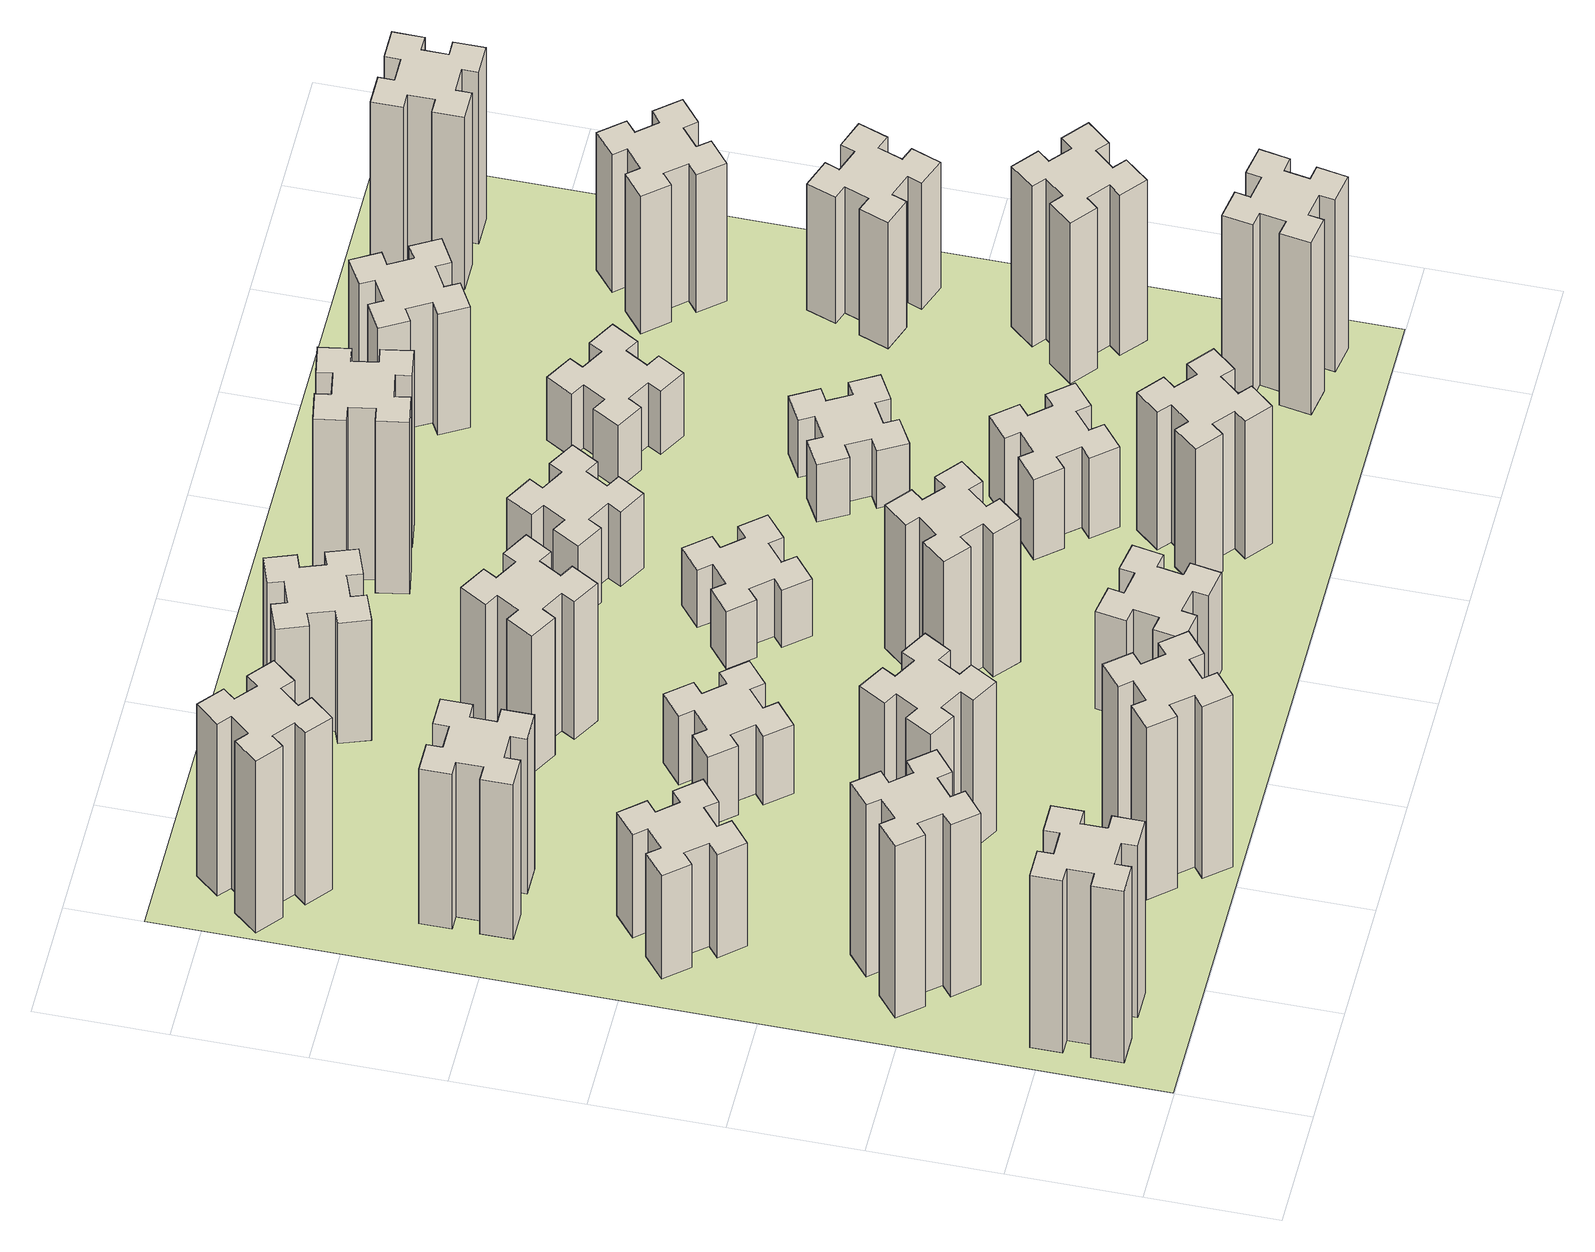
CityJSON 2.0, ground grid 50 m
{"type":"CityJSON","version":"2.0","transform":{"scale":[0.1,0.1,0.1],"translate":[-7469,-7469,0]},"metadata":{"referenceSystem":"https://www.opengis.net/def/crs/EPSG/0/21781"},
"CityObjects":{
"building1":{"type":"Building","attributes":{"class":"1000","function":"1000","usage":"1000","yearOfConstruction":2016,"roofType":"1000","measuredHeight":90,"storeysAboveGround":30,"storeysBelowGround":0},"geometry":[{"type":"Solid","lod":"1","boundaries":[[[[0,1,2,3,4,5,6,7,8,9,10,11,12,13,14,15,16,17,18,19]],[[17,16,20,21]],[[16,15,22,20]],[[15,14,23,22]],[[14,13,24,23]],[[13,12,25,24]],[[12,11,26,25]],[[11,10,27,26]],[[10,9,28,27]],[[9,8,29,28]],[[8,7,30,29]],[[7,6,31,30]],[[6,5,32,31]],[[5,4,33,32]],[[4,3,34,33]],[[3,2,35,34]],[[2,1,36,35]],[[1,0,37,36]],[[0,19,38,37]],[[19,18,39,38]],[[18,17,21,39]],[[24,25,26,27,28,29,30,31,32,33,34,35,36,37,38,39,21,20,22,23]]]]}]},
"building2":{"type":"Building","attributes":{"class":"1000","function":"1000","usage":"1000","yearOfConstruction":2016,"roofType":"1000","measuredHeight":90,"storeysAboveGround":30,"storeysBelowGround":0},"geometry":[{"type":"Solid","lod":"1","boundaries":[[[[40,41,42,43,44,45,46,47,48,49,50,51,52,53,54,55,56,57,58,59]],[[57,56,60,61]],[[56,55,62,60]],[[55,54,63,62]],[[54,53,64,63]],[[53,52,65,64]],[[52,51,66,65]],[[51,50,67,66]],[[50,49,68,67]],[[49,48,69,68]],[[48,47,70,69]],[[47,46,71,70]],[[46,45,72,71]],[[45,44,73,72]],[[44,43,74,73]],[[43,42,75,74]],[[42,41,76,75]],[[41,40,77,76]],[[40,59,78,77]],[[59,58,79,78]],[[58,57,61,79]],[[64,65,66,67,68,69,70,71,72,73,74,75,76,77,78,79,61,60,62,63]]]]}]},
"building3":{"type":"Building","attributes":{"class":"1000","function":"1000","usage":"1000","yearOfConstruction":2016,"roofType":"1000","measuredHeight":54,"storeysAboveGround":30,"storeysBelowGround":0},"geometry":[{"type":"Solid","lod":"1","boundaries":[[[[80,81,82,83,84,85,86,87,88,89,90,91,92,93,94,95,96,97,98,99]],[[97,96,100,101]],[[96,95,102,100]],[[95,94,103,102]],[[94,93,104,103]],[[93,92,105,104]],[[92,91,106,105]],[[91,90,107,106]],[[90,89,108,107]],[[89,88,109,108]],[[88,87,110,109]],[[87,86,111,110]],[[86,85,112,111]],[[85,84,113,112]],[[84,83,114,113]],[[83,82,115,114]],[[82,81,116,115]],[[81,80,117,116]],[[80,99,118,117]],[[99,98,119,118]],[[98,97,101,119]],[[104,105,106,107,108,109,110,111,112,113,114,115,116,117,118,119,101,100,102,103]]]]}]},
"building4":{"type":"Building","attributes":{"class":"1000","function":"1000","usage":"1000","yearOfConstruction":2016,"roofType":"1000","measuredHeight":81,"storeysAboveGround":30,"storeysBelowGround":0},"geometry":[{"type":"Solid","lod":"1","boundaries":[[[[120,121,122,123,124,125,126,127,128,129,130,131,132,133,134,135,136,137,138,139]],[[137,136,140,141]],[[136,135,142,140]],[[135,134,143,142]],[[134,133,144,143]],[[133,132,145,144]],[[132,131,146,145]],[[131,130,147,146]],[[130,129,148,147]],[[129,128,149,148]],[[128,127,150,149]],[[127,126,151,150]],[[126,125,152,151]],[[125,124,153,152]],[[124,123,154,153]],[[123,122,155,154]],[[122,121,156,155]],[[121,120,157,156]],[[120,139,158,157]],[[139,138,159,158]],[[138,137,141,159]],[[144,145,146,147,148,149,150,151,152,153,154,155,156,157,158,159,141,140,142,143]]]]}]},
"building5":{"type":"Building","attributes":{"class":"1000","function":"1000","usage":"1000","yearOfConstruction":2016,"roofType":"1000","measuredHeight":90,"storeysAboveGround":30,"storeysBelowGround":0},"geometry":[{"type":"Solid","lod":"1","boundaries":[[[[160,161,162,163,164,165,166,167,168,169,170,171,172,173,174,175,176,177,178,179]],[[177,176,180,181]],[[176,175,182,180]],[[175,174,183,182]],[[174,173,184,183]],[[173,172,185,184]],[[172,171,186,185]],[[171,170,187,186]],[[170,169,188,187]],[[169,168,189,188]],[[168,167,190,189]],[[167,166,191,190]],[[166,165,192,191]],[[165,164,193,192]],[[164,163,194,193]],[[163,162,195,194]],[[162,161,196,195]],[[161,160,197,196]],[[160,179,198,197]],[[179,178,199,198]],[[178,177,181,199]],[[184,185,186,187,188,189,190,191,192,193,194,195,196,197,198,199,181,180,182,183]]]]}]},
"building6":{"type":"Building","attributes":{"class":"1000","function":"1000","usage":"1000","yearOfConstruction":2016,"roofType":"1000","measuredHeight":90,"storeysAboveGround":30,"storeysBelowGround":0},"geometry":[{"type":"Solid","lod":"1","boundaries":[[[[200,201,202,203,204,205,206,207,208,209,210,211,212,213,214,215,216,217,218,219]],[[217,216,220,221]],[[216,215,222,220]],[[215,214,223,222]],[[214,213,224,223]],[[213,212,225,224]],[[212,211,226,225]],[[211,210,227,226]],[[210,209,228,227]],[[209,208,229,228]],[[208,207,230,229]],[[207,206,231,230]],[[206,205,232,231]],[[205,204,233,232]],[[204,203,234,233]],[[203,202,235,234]],[[202,201,236,235]],[[201,200,237,236]],[[200,219,238,237]],[[219,218,239,238]],[[218,217,221,239]],[[224,225,226,227,228,229,230,231,232,233,234,235,236,237,238,239,221,220,222,223]]]]}]},
"building7":{"type":"Building","attributes":{"class":"1000","function":"1000","usage":"1000","yearOfConstruction":2016,"roofType":"1000","measuredHeight":78,"storeysAboveGround":30,"storeysBelowGround":0},"geometry":[{"type":"Solid","lod":"1","boundaries":[[[[240,241,242,243,244,245,246,247,248,249,250,251,252,253,254,255,256,257,258,259]],[[257,256,260,261]],[[256,255,262,260]],[[255,254,263,262]],[[254,253,264,263]],[[253,252,265,264]],[[252,251,266,265]],[[251,250,267,266]],[[250,249,268,267]],[[249,248,269,268]],[[248,247,270,269]],[[247,246,271,270]],[[246,245,272,271]],[[245,244,273,272]],[[244,243,274,273]],[[243,242,275,274]],[[242,241,276,275]],[[241,240,277,276]],[[240,259,278,277]],[[259,258,279,278]],[[258,257,261,279]],[[264,265,266,267,268,269,270,271,272,273,274,275,276,277,278,279,261,260,262,263]]]]}]},
"building8":{"type":"Building","attributes":{"class":"1000","function":"1000","usage":"1000","yearOfConstruction":2016,"roofType":"1000","measuredHeight":36,"storeysAboveGround":30,"storeysBelowGround":0},"geometry":[{"type":"Solid","lod":"1","boundaries":[[[[280,281,282,283,284,285,286,287,288,289,290,291,292,293,294,295,296,297,298,299]],[[297,296,300,301]],[[296,295,302,300]],[[295,294,303,302]],[[294,293,304,303]],[[293,292,305,304]],[[292,291,306,305]],[[291,290,307,306]],[[290,289,308,307]],[[289,288,309,308]],[[288,287,310,309]],[[287,286,311,310]],[[286,285,312,311]],[[285,284,313,312]],[[284,283,314,313]],[[283,282,315,314]],[[282,281,316,315]],[[281,280,317,316]],[[280,299,318,317]],[[299,298,319,318]],[[298,297,301,319]],[[304,305,306,307,308,309,310,311,312,313,314,315,316,317,318,319,301,300,302,303]]]]}]},
"building9":{"type":"Building","attributes":{"class":"1000","function":"1000","usage":"1000","yearOfConstruction":2016,"roofType":"1000","measuredHeight":72,"storeysAboveGround":30,"storeysBelowGround":0},"geometry":[{"type":"Solid","lod":"1","boundaries":[[[[320,321,322,323,324,325,326,327,328,329,330,331,332,333,334,335,336,337,338,339]],[[337,336,340,341]],[[336,335,342,340]],[[335,334,343,342]],[[334,333,344,343]],[[333,332,345,344]],[[332,331,346,345]],[[331,330,347,346]],[[330,329,348,347]],[[329,328,349,348]],[[328,327,350,349]],[[327,326,351,350]],[[326,325,352,351]],[[325,324,353,352]],[[324,323,354,353]],[[323,322,355,354]],[[322,321,356,355]],[[321,320,357,356]],[[320,339,358,357]],[[339,338,359,358]],[[338,337,341,359]],[[344,345,346,347,348,349,350,351,352,353,354,355,356,357,358,359,341,340,342,343]]]]}]},
"building10":{"type":"Building","attributes":{"class":"1000","function":"1000","usage":"1000","yearOfConstruction":2016,"roofType":"1000","measuredHeight":51,"storeysAboveGround":30,"storeysBelowGround":0},"geometry":[{"type":"Solid","lod":"1","boundaries":[[[[360,361,362,363,364,365,366,367,368,369,370,371,372,373,374,375,376,377,378,379]],[[377,376,380,381]],[[376,375,382,380]],[[375,374,383,382]],[[374,373,384,383]],[[373,372,385,384]],[[372,371,386,385]],[[371,370,387,386]],[[370,369,388,387]],[[369,368,389,388]],[[368,367,390,389]],[[367,366,391,390]],[[366,365,392,391]],[[365,364,393,392]],[[364,363,394,393]],[[363,362,395,394]],[[362,361,396,395]],[[361,360,397,396]],[[360,379,398,397]],[[379,378,399,398]],[[378,377,381,399]],[[384,385,386,387,388,389,390,391,392,393,394,395,396,397,398,399,381,380,382,383]]]]}]},
"building11":{"type":"Building","attributes":{"class":"1000","function":"1000","usage":"1000","yearOfConstruction":2016,"roofType":"1000","measuredHeight":63,"storeysAboveGround":30,"storeysBelowGround":0},"geometry":[{"type":"Solid","lod":"1","boundaries":[[[[400,401,402,403,404,405,406,407,408,409,410,411,412,413,414,415,416,417,418,419]],[[417,416,420,421]],[[416,415,422,420]],[[415,414,423,422]],[[414,413,424,423]],[[413,412,425,424]],[[412,411,426,425]],[[411,410,427,426]],[[410,409,428,427]],[[409,408,429,428]],[[408,407,430,429]],[[407,406,431,430]],[[406,405,432,431]],[[405,404,433,432]],[[404,403,434,433]],[[403,402,435,434]],[[402,401,436,435]],[[401,400,437,436]],[[400,419,438,437]],[[419,418,439,438]],[[418,417,421,439]],[[424,425,426,427,428,429,430,431,432,433,434,435,436,437,438,439,421,420,422,423]]]]}]},
"building12":{"type":"Building","attributes":{"class":"1000","function":"1000","usage":"1000","yearOfConstruction":2016,"roofType":"1000","measuredHeight":75,"storeysAboveGround":30,"storeysBelowGround":0},"geometry":[{"type":"Solid","lod":"1","boundaries":[[[[440,441,442,443,444,445,446,447,448,449,450,451,452,453,454,455,456,457,458,459]],[[457,456,460,461]],[[456,455,462,460]],[[455,454,463,462]],[[454,453,464,463]],[[453,452,465,464]],[[452,451,466,465]],[[451,450,467,466]],[[450,449,468,467]],[[449,448,469,468]],[[448,447,470,469]],[[447,446,471,470]],[[446,445,472,471]],[[445,444,473,472]],[[444,443,474,473]],[[443,442,475,474]],[[442,441,476,475]],[[441,440,477,476]],[[440,459,478,477]],[[459,458,479,478]],[[458,457,461,479]],[[464,465,466,467,468,469,470,471,472,473,474,475,476,477,478,479,461,460,462,463]]]]}]},
"building13":{"type":"Building","attributes":{"class":"1000","function":"1000","usage":"1000","yearOfConstruction":2016,"roofType":"1000","measuredHeight":30,"storeysAboveGround":30,"storeysBelowGround":0},"geometry":[{"type":"Solid","lod":"1","boundaries":[[[[480,481,482,483,484,485,486,487,488,489,490,491,492,493,494,495,496,497,498,499]],[[497,496,500,501]],[[496,495,502,500]],[[495,494,503,502]],[[494,493,504,503]],[[493,492,505,504]],[[492,491,506,505]],[[491,490,507,506]],[[490,489,508,507]],[[489,488,509,508]],[[488,487,510,509]],[[487,486,511,510]],[[486,485,512,511]],[[485,484,513,512]],[[484,483,514,513]],[[483,482,515,514]],[[482,481,516,515]],[[481,480,517,516]],[[480,499,518,517]],[[499,498,519,518]],[[498,497,501,519]],[[504,505,506,507,508,509,510,511,512,513,514,515,516,517,518,519,501,500,502,503]]]]}]},
"building14":{"type":"Building","attributes":{"class":"1000","function":"1000","usage":"1000","yearOfConstruction":2016,"roofType":"1000","measuredHeight":39,"storeysAboveGround":30,"storeysBelowGround":0},"geometry":[{"type":"Solid","lod":"1","boundaries":[[[[520,521,522,523,524,525,526,527,528,529,530,531,532,533,534,535,536,537,538,539]],[[537,536,540,541]],[[536,535,542,540]],[[535,534,543,542]],[[534,533,544,543]],[[533,532,545,544]],[[532,531,546,545]],[[531,530,547,546]],[[530,529,548,547]],[[529,528,549,548]],[[528,527,550,549]],[[527,526,551,550]],[[526,525,552,551]],[[525,524,553,552]],[[524,523,554,553]],[[523,522,555,554]],[[522,521,556,555]],[[521,520,557,556]],[[520,539,558,557]],[[539,538,559,558]],[[538,537,541,559]],[[544,545,546,547,548,549,550,551,552,553,554,555,556,557,558,559,541,540,542,543]]]]}]},
"building15":{"type":"Building","attributes":{"class":"1000","function":"1000","usage":"1000","yearOfConstruction":2016,"roofType":"1000","measuredHeight":72,"storeysAboveGround":30,"storeysBelowGround":0},"geometry":[{"type":"Solid","lod":"1","boundaries":[[[[560,561,562,563,564,565,566,567,568,569,570,571,572,573,574,575,576,577,578,579]],[[577,576,580,581]],[[576,575,582,580]],[[575,574,583,582]],[[574,573,584,583]],[[573,572,585,584]],[[572,571,586,585]],[[571,570,587,586]],[[570,569,588,587]],[[569,568,589,588]],[[568,567,590,589]],[[567,566,591,590]],[[566,565,592,591]],[[565,564,593,592]],[[564,563,594,593]],[[563,562,595,594]],[[562,561,596,595]],[[561,560,597,596]],[[560,579,598,597]],[[579,578,599,598]],[[578,577,581,599]],[[584,585,586,587,588,589,590,591,592,593,594,595,596,597,598,599,581,580,582,583]]]]}]},
"building16":{"type":"Building","attributes":{"class":"1000","function":"1000","usage":"1000","yearOfConstruction":2016,"roofType":"1000","measuredHeight":90,"storeysAboveGround":30,"storeysBelowGround":0},"geometry":[{"type":"Solid","lod":"1","boundaries":[[[[600,601,602,603,604,605,606,607,608,609,610,611,612,613,614,615,616,617,618,619]],[[617,616,620,621]],[[616,615,622,620]],[[615,614,623,622]],[[614,613,624,623]],[[613,612,625,624]],[[612,611,626,625]],[[611,610,627,626]],[[610,609,628,627]],[[609,608,629,628]],[[608,607,630,629]],[[607,606,631,630]],[[606,605,632,631]],[[605,604,633,632]],[[604,603,634,633]],[[603,602,635,634]],[[602,601,636,635]],[[601,600,637,636]],[[600,619,638,637]],[[619,618,639,638]],[[618,617,621,639]],[[624,625,626,627,628,629,630,631,632,633,634,635,636,637,638,639,621,620,622,623]]]]}]},
"building17":{"type":"Building","attributes":{"class":"1000","function":"1000","usage":"1000","yearOfConstruction":2016,"roofType":"1000","measuredHeight":42,"storeysAboveGround":30,"storeysBelowGround":0},"geometry":[{"type":"Solid","lod":"1","boundaries":[[[[640,641,642,643,644,645,646,647,648,649,650,651,652,653,654,655,656,657,658,659]],[[657,656,660,661]],[[656,655,662,660]],[[655,654,663,662]],[[654,653,664,663]],[[653,652,665,664]],[[652,651,666,665]],[[651,650,667,666]],[[650,649,668,667]],[[649,648,669,668]],[[648,647,670,669]],[[647,646,671,670]],[[646,645,672,671]],[[645,644,673,672]],[[644,643,674,673]],[[643,642,675,674]],[[642,641,676,675]],[[641,640,677,676]],[[640,659,678,677]],[[659,658,679,678]],[[658,657,661,679]],[[664,665,666,667,668,669,670,671,672,673,674,675,676,677,678,679,661,660,662,663]]]]}]},
"building18":{"type":"Building","attributes":{"class":"1000","function":"1000","usage":"1000","yearOfConstruction":2016,"roofType":"1000","measuredHeight":30,"storeysAboveGround":30,"storeysBelowGround":0},"geometry":[{"type":"Solid","lod":"1","boundaries":[[[[680,681,682,683,684,685,686,687,688,689,690,691,692,693,694,695,696,697,698,699]],[[697,696,700,701]],[[696,695,702,700]],[[695,694,703,702]],[[694,693,704,703]],[[693,692,705,704]],[[692,691,706,705]],[[691,690,707,706]],[[690,689,708,707]],[[689,688,709,708]],[[688,687,710,709]],[[687,686,711,710]],[[686,685,712,711]],[[685,684,713,712]],[[684,683,714,713]],[[683,682,715,714]],[[682,681,716,715]],[[681,680,717,716]],[[680,699,718,717]],[[699,698,719,718]],[[698,697,701,719]],[[704,705,706,707,708,709,710,711,712,713,714,715,716,717,718,719,701,700,702,703]]]]}]},
"building19":{"type":"Building","attributes":{"class":"1000","function":"1000","usage":"1000","yearOfConstruction":2016,"roofType":"1000","measuredHeight":33,"storeysAboveGround":30,"storeysBelowGround":0},"geometry":[{"type":"Solid","lod":"1","boundaries":[[[[720,721,722,723,724,725,726,727,728,729,730,731,732,733,734,735,736,737,738,739]],[[737,736,740,741]],[[736,735,742,740]],[[735,734,743,742]],[[734,733,744,743]],[[733,732,745,744]],[[732,731,746,745]],[[731,730,747,746]],[[730,729,748,747]],[[729,728,749,748]],[[728,727,750,749]],[[727,726,751,750]],[[726,725,752,751]],[[725,724,753,752]],[[724,723,754,753]],[[723,722,755,754]],[[722,721,756,755]],[[721,720,757,756]],[[720,739,758,757]],[[739,738,759,758]],[[738,737,741,759]],[[744,745,746,747,748,749,750,751,752,753,754,755,756,757,758,759,741,740,742,743]]]]}]},
"building20":{"type":"Building","attributes":{"class":"1000","function":"1000","usage":"1000","yearOfConstruction":2016,"roofType":"1000","measuredHeight":90,"storeysAboveGround":30,"storeysBelowGround":0},"geometry":[{"type":"Solid","lod":"1","boundaries":[[[[760,761,762,763,764,765,766,767,768,769,770,771,772,773,774,775,776,777,778,779]],[[777,776,780,781]],[[776,775,782,780]],[[775,774,783,782]],[[774,773,784,783]],[[773,772,785,784]],[[772,771,786,785]],[[771,770,787,786]],[[770,769,788,787]],[[769,768,789,788]],[[768,767,790,789]],[[767,766,791,790]],[[766,765,792,791]],[[765,764,793,792]],[[764,763,794,793]],[[763,762,795,794]],[[762,761,796,795]],[[761,760,797,796]],[[760,779,798,797]],[[779,778,799,798]],[[778,777,781,799]],[[784,785,786,787,788,789,790,791,792,793,794,795,796,797,798,799,781,780,782,783]]]]}]},
"building21":{"type":"Building","attributes":{"class":"1000","function":"1000","usage":"1000","yearOfConstruction":2016,"roofType":"1000","measuredHeight":63,"storeysAboveGround":30,"storeysBelowGround":0},"geometry":[{"type":"Solid","lod":"1","boundaries":[[[[800,801,802,803,804,805,806,807,808,809,810,811,812,813,814,815,816,817,818,819]],[[817,816,820,821]],[[816,815,822,820]],[[815,814,823,822]],[[814,813,824,823]],[[813,812,825,824]],[[812,811,826,825]],[[811,810,827,826]],[[810,809,828,827]],[[809,808,829,828]],[[808,807,830,829]],[[807,806,831,830]],[[806,805,832,831]],[[805,804,833,832]],[[804,803,834,833]],[[803,802,835,834]],[[802,801,836,835]],[[801,800,837,836]],[[800,819,838,837]],[[819,818,839,838]],[[818,817,821,839]],[[824,825,826,827,828,829,830,831,832,833,834,835,836,837,838,839,821,820,822,823]]]]}]},
"building22":{"type":"Building","attributes":{"class":"1000","function":"1000","usage":"1000","yearOfConstruction":2016,"roofType":"1000","measuredHeight":84,"storeysAboveGround":30,"storeysBelowGround":0},"geometry":[{"type":"Solid","lod":"1","boundaries":[[[[840,841,842,843,844,845,846,847,848,849,850,851,852,853,854,855,856,857,858,859]],[[857,856,860,861]],[[856,855,862,860]],[[855,854,863,862]],[[854,853,864,863]],[[853,852,865,864]],[[852,851,866,865]],[[851,850,867,866]],[[850,849,868,867]],[[849,848,869,868]],[[848,847,870,869]],[[847,846,871,870]],[[846,845,872,871]],[[845,844,873,872]],[[844,843,874,873]],[[843,842,875,874]],[[842,841,876,875]],[[841,840,877,876]],[[840,859,878,877]],[[859,858,879,878]],[[858,857,861,879]],[[864,865,866,867,868,869,870,871,872,873,874,875,876,877,878,879,861,860,862,863]]]]}]},
"building23":{"type":"Building","attributes":{"class":"1000","function":"1000","usage":"1000","yearOfConstruction":2016,"roofType":"1000","measuredHeight":66,"storeysAboveGround":30,"storeysBelowGround":0},"geometry":[{"type":"Solid","lod":"1","boundaries":[[[[880,881,882,883,884,885,886,887,888,889,890,891,892,893,894,895,896,897,898,899]],[[897,896,900,901]],[[896,895,902,900]],[[895,894,903,902]],[[894,893,904,903]],[[893,892,905,904]],[[892,891,906,905]],[[891,890,907,906]],[[890,889,908,907]],[[889,888,909,908]],[[888,887,910,909]],[[887,886,911,910]],[[886,885,912,911]],[[885,884,913,912]],[[884,883,914,913]],[[883,882,915,914]],[[882,881,916,915]],[[881,880,917,916]],[[880,899,918,917]],[[899,898,919,918]],[[898,897,901,919]],[[904,905,906,907,908,909,910,911,912,913,914,915,916,917,918,919,901,900,902,903]]]]}]},
"building24":{"type":"Building","attributes":{"class":"1000","function":"1000","usage":"1000","yearOfConstruction":2016,"roofType":"1000","measuredHeight":72,"storeysAboveGround":30,"storeysBelowGround":0},"geometry":[{"type":"Solid","lod":"1","boundaries":[[[[920,921,922,923,924,925,926,927,928,929,930,931,932,933,934,935,936,937,938,939]],[[937,936,940,941]],[[936,935,942,940]],[[935,934,943,942]],[[934,933,944,943]],[[933,932,945,944]],[[932,931,946,945]],[[931,930,947,946]],[[930,929,948,947]],[[929,928,949,948]],[[928,927,950,949]],[[927,926,951,950]],[[926,925,952,951]],[[925,924,953,952]],[[924,923,954,953]],[[923,922,955,954]],[[922,921,956,955]],[[921,920,957,956]],[[920,939,958,957]],[[939,938,959,958]],[[938,937,941,959]],[[944,945,946,947,948,949,950,951,952,953,954,955,956,957,958,959,941,940,942,943]]]]}]},
"building25":{"type":"Building","attributes":{"class":"1000","function":"1000","usage":"1000","yearOfConstruction":2016,"roofType":"1000","measuredHeight":90,"storeysAboveGround":30,"storeysBelowGround":0},"geometry":[{"type":"Solid","lod":"1","boundaries":[[[[960,961,962,963,964,965,966,967,968,969,970,971,972,973,974,975,976,977,978,979]],[[977,976,980,981]],[[976,975,982,980]],[[975,974,983,982]],[[974,973,984,983]],[[973,972,985,984]],[[972,971,986,985]],[[971,970,987,986]],[[970,969,988,987]],[[969,968,989,988]],[[968,967,990,989]],[[967,966,991,990]],[[966,965,992,991]],[[965,964,993,992]],[[964,963,994,993]],[[963,962,995,994]],[[962,961,996,995]],[[961,960,997,996]],[[960,979,998,997]],[[979,978,999,998]],[[978,977,981,999]],[[984,985,986,987,988,989,990,991,992,993,994,995,996,997,998,999,981,980,982,983]]]]}]},
"landuse1":{"type":"LandUse","attributes":{"name":"plot1","function":"1010"},"geometry":[{"type":"MultiSurface","lod":"1","boundaries":[[[1000,1001,1002,1003]]]}]}
},
"vertices":[
[165,425,0],[165,325,0],[105,325,0],[105,205,0],[225,205,0],[225,265,0],[325,265,0],[325,205,0],[445,205,0],[445,325,0],[385,325,0],[385,425,0],[445,425,0],[445,545,0],[325,545,0],[325,485,0],[225,485,0],[225,545,0],[105,545,0],[105,425,0],[225,485,900],[225,545,900],[325,485,900],[325,545,900],[445,545,900],[445,425,900],[385,425,900],[385,325,900],[445,325,900],[445,205,900],[325,205,900],[325,265,900],[225,265,900],[225,205,900],[105,205,900],[105,325,900],[165,325,900],[165,425,900],[105,425,900],[105,545,900],
[492,1048,0],[427,1124,0],[473,1163,0],[396,1255,0],[304,1178,0],[343,1132,0],[266,1067,0],[228,1113,0],[136,1036,0],[213,944,0],[259,983,0],[323,906,0],[277,868,0],[354,776,0],[446,853,0],[408,899,0],[484,963,0],[523,917,0],[615,994,0],[538,1086,0],[484,963,900],[523,917,900],[408,899,900],[446,853,900],[354,776,900],[277,868,900],[323,906,900],[259,983,900],[213,944,900],[136,1036,900],[228,1113,900],[266,1067,900],[343,1132,900],[304,1178,900],[396,1255,900],[473,1163,900],[427,1124,900],[492,1048,900],[538,1086,900],[615,994,900],
[492,1888,0],[427,1964,0],[473,2003,0],[396,2095,0],[304,2018,0],[343,1972,0],[266,1907,0],[228,1953,0],[136,1876,0],[213,1784,0],[259,1823,0],[323,1746,0],[277,1708,0],[354,1616,0],[446,1693,0],[408,1739,0],[484,1803,0],[523,1757,0],[615,1834,0],[538,1926,0],[484,1803,540],[523,1757,540],[408,1739,540],[446,1693,540],[354,1616,540],[277,1708,540],[323,1746,540],[259,1823,540],[213,1784,540],[136,1876,540],[228,1953,540],[266,1907,540],[343,1972,540],[304,2018,540],[396,2095,540],[473,2003,540],[427,1964,540],[492,1888,540],[538,1926,540],[615,1834,540],
[485,2545,0],[485,2645,0],[545,2645,0],[545,2765,0],[425,2765,0],[425,2705,0],[325,2705,0],[325,2765,0],[205,2765,0],[205,2645,0],[265,2645,0],[265,2545,0],[205,2545,0],[205,2425,0],[325,2425,0],[325,2485,0],[425,2485,0],[425,2425,0],[545,2425,0],[545,2545,0],[425,2485,810],[425,2425,810],[325,2485,810],[325,2425,810],[205,2425,810],[205,2545,810],[265,2545,810],[265,2645,810],[205,2645,810],[205,2765,810],[325,2765,810],[325,2705,810],[425,2705,810],[425,2765,810],[545,2765,810],[545,2645,810],[485,2645,810],[485,2545,810],[545,2545,810],[545,2425,810],
[1232,308,0],[1167,384,0],[1213,423,0],[1136,515,0],[1044,438,0],[1083,392,0],[1006,327,0],[968,373,0],[876,296,0],[953,204,0],[999,243,0],[1063,166,0],[1017,128,0],[1094,36,0],[1186,113,0],[1148,159,0],[1224,223,0],[1263,177,0],[1355,254,0],[1278,346,0],[1224,223,900],[1263,177,900],[1148,159,900],[1186,113,900],[1094,36,900],[1017,128,900],[1063,166,900],[999,243,900],[953,204,900],[876,296,900],[968,373,900],[1006,327,900],[1083,392,900],[1044,438,900],[1136,515,900],[1213,423,900],[1167,384,900],[1232,308,900],[1278,346,900],[1355,254,900],
[384,3387,0],[308,3452,0],[346,3498,0],[254,3575,0],[177,3483,0],[223,3444,0],[159,3368,0],[113,3406,0],[36,3314,0],[128,3237,0],[166,3283,0],[243,3219,0],[204,3173,0],[296,3096,0],[373,3188,0],[327,3226,0],[392,3303,0],[438,3264,0],[515,3356,0],[423,3433,0],[392,3303,900],[438,3264,900],[327,3226,900],[373,3188,900],[296,3096,900],[204,3173,900],[243,3219,900],[166,3283,900],[128,3237,900],[36,3314,900],[113,3406,900],[159,3368,900],[223,3444,900],[177,3483,900],[254,3575,900],[346,3498,900],[308,3452,900],[384,3387,900],[423,3433,900],[515,3356,900],
[1086,1017,0],[1136,1104,0],[1188,1074,0],[1248,1178,0],[1144,1238,0],[1114,1186,0],[1027,1236,0],[1057,1288,0],[953,1348,0],[893,1244,0],[945,1214,0],[895,1127,0],[843,1157,0],[783,1053,0],[887,993,0],[917,1045,0],[1004,995,0],[974,943,0],[1078,883,0],[1138,987,0],[1004,995,780],[974,943,780],[917,1045,780],[887,993,780],[783,1053,780],[843,1157,780],[895,1127,780],[945,1214,780],[893,1244,780],[953,1348,780],[1057,1288,780],[1027,1236,780],[1114,1186,780],[1144,1238,780],[1248,1178,780],[1188,1074,780],[1136,1104,780],[1086,1017,780],[1138,987,780],[1078,883,780],
[1083,1972,0],[1006,1907,0],[968,1953,0],[876,1876,0],[953,1784,0],[999,1823,0],[1063,1746,0],[1017,1708,0],[1094,1616,0],[1186,1693,0],[1148,1739,0],[1224,1803,0],[1263,1757,0],[1355,1834,0],[1278,1926,0],[1232,1888,0],[1167,1964,0],[1213,2003,0],[1136,2095,0],[1044,2018,0],[1167,1964,360],[1213,2003,360],[1232,1888,360],[1278,1926,360],[1355,1834,360],[1263,1757,360],[1224,1803,360],[1148,1739,360],[1186,1693,360],[1094,1616,360],[1017,1708,360],[1063,1746,360],[999,1823,360],[953,1784,360],[876,1876,360],[968,1953,360],[1006,1907,360],[1083,1972,360],[1044,2018,360],[1136,2095,360],
[1314,2666,0],[1227,2716,0],[1257,2768,0],[1153,2828,0],[1093,2724,0],[1145,2694,0],[1095,2607,0],[1043,2637,0],[983,2533,0],[1087,2473,0],[1117,2525,0],[1204,2475,0],[1174,2423,0],[1278,2363,0],[1338,2467,0],[1286,2497,0],[1336,2584,0],[1388,2554,0],[1448,2658,0],[1344,2718,0],[1336,2584,720],[1388,2554,720],[1286,2497,720],[1338,2467,720],[1278,2363,720],[1174,2423,720],[1204,2475,720],[1117,2525,720],[1087,2473,720],[983,2533,720],[1043,2637,720],[1095,2607,720],[1145,2694,720],[1093,2724,720],[1153,2828,720],[1257,2768,720],[1227,2716,720],[1314,2666,720],[1344,2718,720],[1448,2658,720],
[1756,544,0],[1738,445,0],[1679,456,0],[1658,337,0],[1777,317,0],[1787,376,0],[1885,358,0],[1875,299,0],[1993,278,0],[2014,397,0],[1955,407,0],[1972,505,0],[2031,495,0],[2052,613,0],[1934,634,0],[1924,575,0],[1825,592,0],[1836,651,0],[1717,672,0],[1697,554,0],[1825,592,510],[1836,651,510],[1924,575,510],[1934,634,510],[2052,613,510],[2031,495,510],[1972,505,510],[1955,407,510],[2014,397,510],[1993,278,510],[1875,299,510],[1885,358,510],[1787,376,510],[1777,317,510],[1658,337,510],[1679,456,510],[1738,445,510],[1756,544,510],[1697,554,510],[1717,672,510],
[1125,3456,0],[1031,3422,0],[1010,3478,0],[897,3437,0],[939,3324,0],[995,3345,0],[1029,3251,0],[973,3230,0],[1014,3117,0],[1127,3159,0],[1106,3215,0],[1200,3249,0],[1220,3193,0],[1333,3234,0],[1292,3347,0],[1236,3326,0],[1202,3420,0],[1258,3440,0],[1217,3553,0],[1104,3512,0],[1202,3420,630],[1258,3440,630],[1236,3326,630],[1292,3347,630],[1333,3234,630],[1220,3193,630],[1200,3249,630],[1106,3215,630],[1127,3159,630],[1014,3117,630],[973,3230,630],[1029,3251,630],[995,3345,630],[939,3324,630],[897,3437,630],[1010,3478,630],[1031,3422,630],[1125,3456,630],[1104,3512,630],[1217,3553,630],
[1803,1324,0],[1739,1248,0],[1693,1286,0],[1616,1194,0],[1708,1117,0],[1746,1163,0],[1823,1099,0],[1784,1053,0],[1876,976,0],[1953,1068,0],[1907,1106,0],[1972,1183,0],[2018,1144,0],[2095,1236,0],[2003,1313,0],[1964,1267,0],[1888,1332,0],[1926,1378,0],[1834,1455,0],[1757,1363,0],[1888,1332,750],[1926,1378,750],[1964,1267,750],[2003,1313,750],[2095,1236,750],[2018,1144,750],[1972,1183,750],[1907,1106,750],[1953,1068,750],[1876,976,750],[1784,1053,750],[1823,1099,750],[1746,1163,750],[1708,1117,750],[1616,1194,750],[1693,1286,750],[1739,1248,750],[1803,1324,750],[1757,1363,750],[1834,1455,750],
[1972,1988,0],[1907,2064,0],[1953,2103,0],[1876,2195,0],[1784,2118,0],[1823,2072,0],[1746,2007,0],[1708,2053,0],[1616,1976,0],[1693,1884,0],[1739,1923,0],[1803,1846,0],[1757,1808,0],[1834,1716,0],[1926,1793,0],[1888,1839,0],[1964,1903,0],[2003,1857,0],[2095,1934,0],[2018,2026,0],[1964,1903,300],[2003,1857,300],[1888,1839,300],[1926,1793,300],[1834,1716,300],[1757,1808,300],[1803,1846,300],[1739,1923,300],[1693,1884,300],[1616,1976,300],[1708,2053,300],[1746,2007,300],[1823,2072,300],[1784,2118,300],[1876,2195,300],[1953,2103,300],[1907,2064,300],[1972,1988,300],[2018,2026,300],[2095,1934,300],
[2026,2497,0],[2076,2584,0],[2128,2554,0],[2188,2658,0],[2084,2718,0],[2054,2666,0],[1967,2716,0],[1997,2768,0],[1893,2828,0],[1833,2724,0],[1885,2694,0],[1835,2607,0],[1783,2637,0],[1723,2533,0],[1827,2473,0],[1857,2525,0],[1944,2475,0],[1914,2423,0],[2018,2363,0],[2078,2467,0],[1944,2475,390],[1914,2423,390],[1857,2525,390],[1827,2473,390],[1723,2533,390],[1783,2637,390],[1835,2607,390],[1885,2694,390],[1833,2724,390],[1893,2828,390],[1997,2768,390],[1967,2716,390],[2054,2666,390],[2084,2718,390],[2188,2658,390],[2128,2554,390],[2076,2584,390],[2026,2497,390],[2078,2467,390],[2018,2363,390],
[2486,423,0],[2563,359,0],[2524,313,0],[2616,236,0],[2693,328,0],[2647,366,0],[2712,443,0],[2758,404,0],[2835,496,0],[2743,573,0],[2704,527,0],[2628,592,0],[2666,638,0],[2574,715,0],[2497,623,0],[2543,584,0],[2479,508,0],[2433,546,0],[2356,454,0],[2448,377,0],[2479,508,720],[2433,546,720],[2543,584,720],[2497,623,720],[2574,715,720],[2666,638,720],[2628,592,720],[2704,527,720],[2743,573,720],[2835,496,720],[2758,404,720],[2712,443,720],[2647,366,720],[2693,328,720],[2616,236,720],[2524,313,720],[2563,359,720],[2486,423,720],[2448,377,720],[2356,454,720],
[1885,3452,0],[1787,3435,0],[1777,3494,0],[1658,3473,0],[1679,3355,0],[1738,3365,0],[1756,3267,0],[1697,3257,0],[1717,3138,0],[1836,3159,0],[1825,3218,0],[1924,3236,0],[1934,3177,0],[2052,3197,0],[2031,3316,0],[1972,3305,0],[1955,3404,0],[2014,3414,0],[1993,3532,0],[1875,3511,0],[1955,3404,900],[2014,3414,900],[1972,3305,900],[2031,3316,900],[2052,3197,900],[1934,3177,900],[1924,3236,900],[1825,3218,900],[1836,3159,900],[1717,3138,900],[1697,3257,900],[1756,3267,900],[1738,3365,900],[1679,3355,900],[1658,3473,900],[1777,3494,900],[1787,3435,900],[1885,3452,900],[1875,3511,900],[1993,3532,900],
[2563,1132,0],[2486,1067,0],[2448,1113,0],[2356,1036,0],[2433,944,0],[2479,983,0],[2543,906,0],[2497,868,0],[2574,776,0],[2666,853,0],[2628,899,0],[2704,963,0],[2743,917,0],[2835,994,0],[2758,1086,0],[2712,1048,0],[2647,1124,0],[2693,1163,0],[2616,1255,0],[2524,1178,0],[2647,1124,420],[2693,1163,420],[2712,1048,420],[2758,1086,420],[2835,994,420],[2743,917,420],[2704,963,420],[2628,899,420],[2666,853,420],[2574,776,420],[2497,868,420],[2543,906,420],[2479,983,420],[2433,944,420],[2356,1036,420],[2448,1113,420],[2486,1067,420],[2563,1132,420],[2524,1178,420],[2616,1255,420],
[2475,1744,0],[2525,1657,0],[2473,1627,0],[2533,1523,0],[2637,1583,0],[2607,1635,0],[2694,1685,0],[2724,1633,0],[2828,1693,0],[2768,1797,0],[2716,1767,0],[2666,1854,0],[2718,1884,0],[2658,1988,0],[2554,1928,0],[2584,1876,0],[2497,1826,0],[2467,1878,0],[2363,1818,0],[2423,1714,0],[2497,1826,300],[2467,1878,300],[2584,1876,300],[2554,1928,300],[2658,1988,300],[2718,1884,300],[2666,1854,300],[2716,1767,300],[2768,1797,300],[2828,1693,300],[2724,1633,300],[2694,1685,300],[2607,1635,300],[2637,1583,300],[2533,1523,300],[2473,1627,300],[2525,1657,300],[2475,1744,300],[2423,1714,300],[2363,1818,300],
[2666,2497,0],[2716,2584,0],[2768,2554,0],[2828,2658,0],[2724,2718,0],[2694,2666,0],[2607,2716,0],[2637,2768,0],[2533,2828,0],[2473,2724,0],[2525,2694,0],[2475,2607,0],[2423,2637,0],[2363,2533,0],[2467,2473,0],[2497,2525,0],[2584,2475,0],[2554,2423,0],[2658,2363,0],[2718,2467,0],[2584,2475,330],[2554,2423,330],[2497,2525,330],[2467,2473,330],[2363,2533,330],[2423,2637,330],[2475,2607,330],[2525,2694,330],[2473,2724,330],[2533,2828,330],[2637,2768,330],[2607,2716,330],[2694,2666,330],[2724,2718,330],[2828,2658,330],[2768,2554,330],[2716,2584,330],[2666,2497,330],[2718,2467,330],[2658,2363,330],
[3504,475,0],[3405,492,0],[3416,551,0],[3297,572,0],[3277,454,0],[3336,444,0],[3318,345,0],[3259,356,0],[3238,237,0],[3357,217,0],[3367,276,0],[3465,258,0],[3455,199,0],[3573,178,0],[3594,297,0],[3535,307,0],[3552,405,0],[3611,395,0],[3632,513,0],[3514,534,0],[3552,405,900],[3611,395,900],[3535,307,900],[3594,297,900],[3573,178,900],[3455,199,900],[3465,258,900],[3367,276,900],[3357,217,900],[3238,237,900],[3259,356,900],[3318,345,900],[3336,444,900],[3277,454,900],[3297,572,900],[3416,551,900],[3405,492,900],[3504,475,900],[3514,534,900],[3632,513,900],
[2716,3347,0],[2666,3434,0],[2718,3464,0],[2658,3568,0],[2554,3508,0],[2584,3456,0],[2497,3406,0],[2467,3458,0],[2363,3398,0],[2423,3294,0],[2475,3324,0],[2525,3237,0],[2473,3207,0],[2533,3103,0],[2637,3163,0],[2607,3215,0],[2694,3265,0],[2724,3213,0],[2828,3273,0],[2768,3377,0],[2694,3265,630],[2724,3213,630],[2607,3215,630],[2637,3163,630],[2533,3103,630],[2473,3207,630],[2525,3237,630],[2475,3324,630],[2423,3294,630],[2363,3398,630],[2467,3458,630],[2497,3406,630],[2584,3456,630],[2554,3508,630],[2658,3568,630],[2718,3464,630],[2666,3434,630],[2716,3347,630],[2768,3377,630],[2828,3273,630],
[3487,1006,0],[3552,1083,0],[3598,1044,0],[3675,1136,0],[3583,1213,0],[3544,1167,0],[3468,1232,0],[3506,1278,0],[3414,1355,0],[3337,1263,0],[3383,1224,0],[3319,1148,0],[3273,1186,0],[3196,1094,0],[3288,1017,0],[3326,1063,0],[3403,999,0],[3364,953,0],[3456,876,0],[3533,968,0],[3403,999,840],[3364,953,840],[3326,1063,840],[3288,1017,840],[3196,1094,840],[3273,1186,840],[3319,1148,840],[3383,1224,840],[3337,1263,840],[3414,1355,840],[3506,1278,840],[3468,1232,840],[3544,1167,840],[3583,1213,840],[3675,1136,840],[3598,1044,840],[3552,1083,840],[3487,1006,840],[3533,968,840],[3456,876,840],
[3520,1942,0],[3426,1976,0],[3447,2032,0],[3334,2073,0],[3293,1960,0],[3349,1940,0],[3315,1846,0],[3259,1867,0],[3217,1754,0],[3330,1713,0],[3351,1769,0],[3445,1735,0],[3424,1679,0],[3537,1637,0],[3578,1750,0],[3522,1771,0],[3556,1865,0],[3612,1844,0],[3653,1957,0],[3540,1998,0],[3556,1865,660],[3612,1844,660],[3522,1771,660],[3578,1750,660],[3537,1637,660],[3424,1679,660],[3445,1735,660],[3351,1769,660],[3330,1713,660],[3217,1754,660],[3259,1867,660],[3315,1846,660],[3349,1940,660],[3293,1960,660],[3334,2073,660],[3447,2032,660],[3426,1976,660],[3520,1942,660],[3540,1998,660],[3653,1957,660],
[3219,2563,0],[3283,2486,0],[3237,2448,0],[3314,2356,0],[3406,2433,0],[3368,2479,0],[3444,2543,0],[3483,2497,0],[3575,2574,0],[3498,2666,0],[3452,2628,0],[3387,2704,0],[3433,2743,0],[3356,2835,0],[3264,2758,0],[3303,2712,0],[3226,2647,0],[3188,2693,0],[3096,2616,0],[3173,2524,0],[3226,2647,720],[3188,2693,720],[3303,2712,720],[3264,2758,720],[3356,2835,720],[3433,2743,720],[3387,2704,720],[3452,2628,720],[3498,2666,720],[3575,2574,720],[3483,2497,720],[3444,2543,720],[3368,2479,720],[3406,2433,720],[3314,2356,720],[3237,2448,720],[3283,2486,720],[3219,2563,720],[3173,2524,720],[3096,2616,720],
[3285,3325,0],[3385,3325,0],[3385,3265,0],[3505,3265,0],[3505,3385,0],[3445,3385,0],[3445,3485,0],[3505,3485,0],[3505,3605,0],[3385,3605,0],[3385,3545,0],[3285,3545,0],[3285,3605,0],[3165,3605,0],[3165,3485,0],[3225,3485,0],[3225,3385,0],[3165,3385,0],[3165,3265,0],[3285,3265,0],[3225,3385,900],[3165,3385,900],[3225,3485,900],[3165,3485,900],[3165,3605,900],[3285,3605,900],[3285,3545,900],[3385,3545,900],[3385,3605,900],[3505,3605,900],[3505,3485,900],[3445,3485,900],[3445,3385,900],[3505,3385,900],[3505,3265,900],[3385,3265,900],[3385,3325,900],[3285,3325,900],[3285,3265,900],[3165,3265,900],
[5,3705,0],[3705,3705,0],[3705,5,0],[5,5,0]
]}
